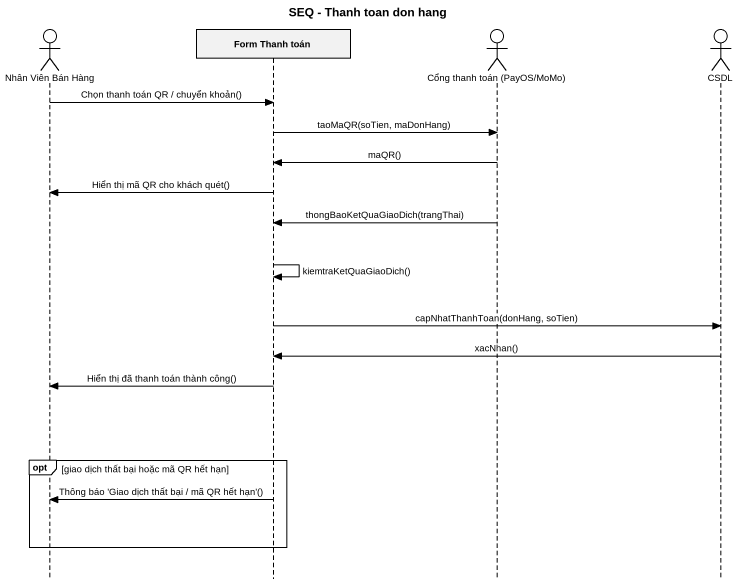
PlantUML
@startuml
title SEQ - Thanh toan don hang
hide footbox
actor "Nhân Viên Bán Hàng" as Nhân_Viên_Bán_Hàng
participant "Form Thanh toán" as Form_Thanh_toán
actor "Cổng thanh toán (PayOS/MoMo)" as Cổng_thanh_toán_PayOS_MoMo
actor CSDL

Nhân_Viên_Bán_Hàng -> Form_Thanh_toán : Chọn thanh toán QR / chuyển khoản()
Form_Thanh_toán -> Cổng_thanh_toán_PayOS_MoMo : taoMaQR(soTien, maDonHang)
Cổng_thanh_toán_PayOS_MoMo -> Form_Thanh_toán : maQR()
Form_Thanh_toán -> Nhân_Viên_Bán_Hàng : Hiển thị mã QR cho khách quét()
Cổng_thanh_toán_PayOS_MoMo -> Form_Thanh_toán : thongBaoKetQuaGiaoDich(trangThai)
Form_Thanh_toán -> Form_Thanh_toán : kiemtraKetQuaGiaoDich()
Form_Thanh_toán -> CSDL : capNhatThanhToan(donHang, soTien)
CSDL -> Form_Thanh_toán : xacNhan()
Form_Thanh_toán -> Nhân_Viên_Bán_Hàng : Hiển thị đã thanh toán thành công()
opt giao dịch thất bại hoặc mã QR hết hạn
  Form_Thanh_toán -> Nhân_Viên_Bán_Hàng : Thông báo 'Giao dịch thất bại / mã QR hết hạn'()
end
@enduml
